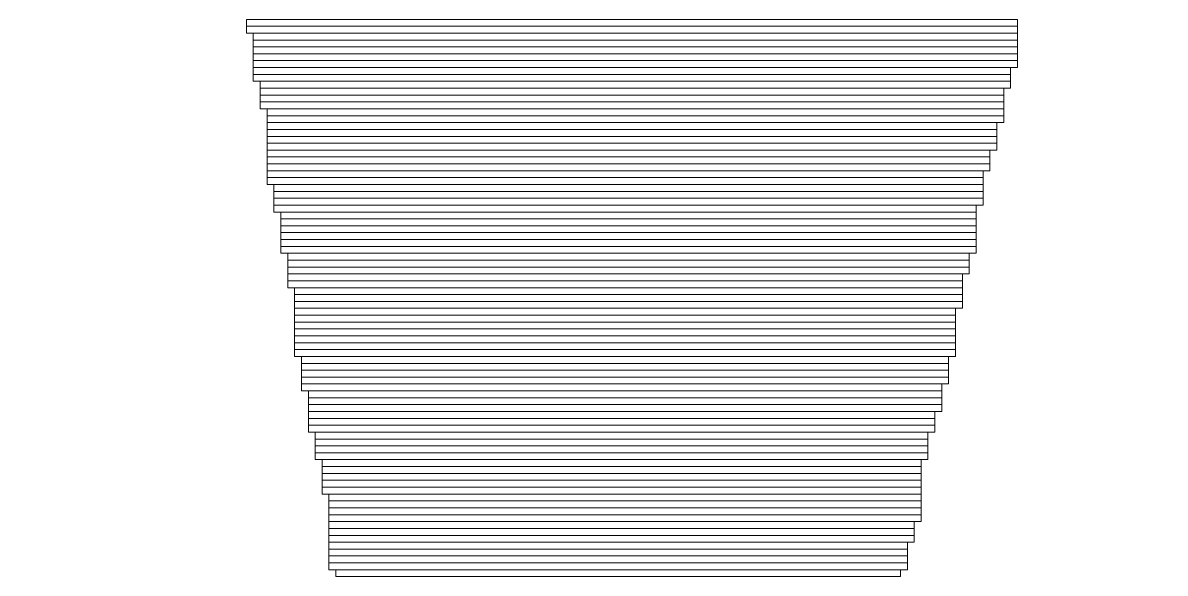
# Model space of a CAD drawing. Header units: millimetres. Extents: x -90 to 99, y -65 to 67.
# Drawn here: x 42.95 to 47.164, y -60.902 to -58.87 of the extents above; entities that cross this region are included whole.
import ezdxf

# ---------------------------------------------------------------- set-up
doc = ezdxf.new("R2010")
doc.units = ezdxf.units.MM
doc.header["$MEASUREMENT"] = 0
doc.layers.add('BG_OUTLINE', color=7, linetype='Continuous')
doc.layers.add('MA_PEN3', color=7, linetype='Continuous')

msp = doc.modelspace()

# ---------------------------------------------------------------- linework, layer by layer
at = {"layer": 'BG_OUTLINE', "color": 3, "lineweight": 9}
msp.add_open_spline([(-71.7269, -61.8795), (-71.7269, -61.8795), (-71.7343, 42.2681), (-71.7343, 42.2681), (-71.7343, 42.2681), (-71.7348, 43.0066), (-71.4419, 43.715), (-70.92, 44.2375), (-70.92, 44.2375), (-70.3982, 44.76), (-69.6866, 45.0538), (-68.9482, 45.0543), (-68.9482, 45.0543), (-68.9482, 45.0543), (75.2046, 45.0543), (75.2046, 45.0543), (75.2046, 45.0543), (76.8319, 45.0552), (78.1763, 43.7805), (78.2661, 42.1556), (78.2661, 42.1556), (78.2661, 42.1556), (78.2661, 31.2814), (78.2661, 31.2814), (78.2661, 31.2814), (78.2661, 31.2814), (72.2646, 31.2814), (72.2646, 31.2814), (72.2646, 31.2814), (72.2646, 31.2814), (72.2646, 26.9814), (72.2646, 26.9814), (72.2646, 26.9814), (72.2646, 26.9814), (78.2661, 26.9814), (78.2661, 26.9814), (78.2661, 26.9814), (78.2661, 26.9814), (78.2661, 18.6553), (78.2661, 18.6553), (78.2661, 18.6553), (78.2661, 18.6553), (72.2496, 18.6553), (72.2496, 18.6553), (72.2496, 18.6553), (72.2496, 18.6553), (72.2496, 14.3553), (72.2496, 14.3553), (72.2496, 14.3553), (72.2496, 14.3553), (78.2661, 14.3553), (78.2661, 14.3553), (78.2661, 14.3553), (78.2661, 14.3553), (78.2661, 9.255), (78.2661, 9.255), (78.2661, 9.255), (78.2661, 9.255), (72.2648, 9.255), (72.2648, 9.255), (72.2648, 9.255), (72.2648, 9.255), (72.2648, 4.955), (72.2648, 4.955), (72.2648, 4.955), (72.2648, 4.955), (78.2661, 4.955), (78.2661, 4.955), (78.2661, 4.955), (78.2661, 4.955), (78.2661, -3.3762), (78.2661, -3.3762), (78.2661, -3.3762), (78.2661, -3.3762), (72.2445, -3.3762), (72.2445, -3.3762), (72.2445, -3.3762), (72.2445, -3.3762), (72.2445, -7.6762), (72.2445, -7.6762), (72.2445, -7.6762), (72.2445, -7.6762), (78.2661, -7.6762), (78.2661, -7.6762), (78.2661, -7.6762), (78.2661, -7.6762), (78.2661, -12.7615), (78.2661, -12.7615), (78.2661, -12.7615), (78.2661, -12.7615), (72.2651, -12.7615), (72.2651, -12.7615), (72.2651, -12.7615), (72.2651, -12.7615), (72.2651, -17.0615), (72.2651, -17.0615), (72.2651, -17.0615), (72.2651, -17.0615), (78.2661, -17.0615), (78.2661, -17.0615), (78.2661, -17.0615), (78.2661, -17.0615), (78.2661, -25.4097), (78.2661, -25.4097), (78.2661, -25.4097), (78.2661, -25.4097), (72.2656, -25.4097), (72.2656, -25.4097), (72.2656, -25.4097), (72.2656, -25.4097), (72.2656, -29.7097), (72.2656, -29.7097), (72.2656, -29.7097), (72.2656, -29.7097), (78.2661, -29.7097), (78.2661, -29.7097), (78.2661, -29.7097), (78.2661, -29.7097), (78.2661, -34.793), (78.2661, -34.793), (78.2661, -34.793), (78.2661, -34.793), (72.2679, -34.793), (72.2679, -34.793), (72.2679, -34.793), (72.2679, -34.793), (72.2679, -39.0929), (72.2679, -39.0929), (72.2679, -39.0929), (72.2679, -39.0929), (78.2661, -39.0929), (78.2661, -39.0929), (78.2661, -39.0929), (78.2661, -39.0929), (78.2661, -47.4269), (78.2661, -47.4269), (78.2661, -47.4269), (78.2661, -47.4269), (72.2679, -47.4269), (72.2679, -47.4269), (72.2679, -47.4269), (72.2679, -47.4269), (72.2679, -51.7269), (72.2679, -51.7269), (72.2679, -51.7269), (72.2679, -51.7269), (78.2661, -51.7269), (78.2661, -51.7269), (78.2661, -51.7269), (78.2661, -51.7269), (78.2661, -51.8138), (78.2661, -51.8138), (78.2661, -51.8138), (78.2661, -51.8138), (78.2656, -61.8468), (78.2656, -61.8468), (78.2656, -61.8468), (78.2661, -62.6669), (77.9407, -63.4536), (77.3612, -64.0339), (77.3612, -64.0339), (76.7817, -64.6142), (75.9915, -64.9405), (75.1713, -64.941), (75.1713, -64.941), (75.1713, -64.941), (-68.6609, -64.9456), (-68.6609, -64.9456), (-68.6609, -64.9456), (-69.4735, -64.9461), (-70.2531, -64.6237), (-70.8281, -64.0495), (-70.8281, -64.0495), (-71.4031, -63.4752), (-71.7264, -62.6922), (-71.7269, -61.8795)], degree=3, knots=[0, 0, 0, 0, 0.022727, 0.022727, 0.022727, 0.022727, 0.045455, 0.045455, 0.045455, 0.045455, 0.068182, 0.068182, 0.068182, 0.068182, 0.090909, 0.090909, 0.090909, 0.090909, 0.113636, 0.113636, 0.113636, 0.113636, 0.136364, 0.136364, 0.136364, 0.136364, 0.159091, 0.159091, 0.159091, 0.159091, 0.181818, 0.181818, 0.181818, 0.181818, 0.204545, 0.204545, 0.204545, 0.204545, 0.227273, 0.227273, 0.227273, 0.227273, 0.25, 0.25, 0.25, 0.25, 0.272727, 0.272727, 0.272727, 0.272727, 0.295455, 0.295455, 0.295455, 0.295455, 0.318182, 0.318182, 0.318182, 0.318182, 0.340909, 0.340909, 0.340909, 0.340909, 0.363636, 0.363636, 0.363636, 0.363636, 0.386364, 0.386364, 0.386364, 0.386364, 0.409091, 0.409091, 0.409091, 0.409091, 0.431818, 0.431818, 0.431818, 0.431818, 0.454545, 0.454545, 0.454545, 0.454545, 0.477273, 0.477273, 0.477273, 0.477273, 0.5, 0.5, 0.5, 0.5, 0.522727, 0.522727, 0.522727, 0.522727, 0.545455, 0.545455, 0.545455, 0.545455, 0.568182, 0.568182, 0.568182, 0.568182, 0.590909, 0.590909, 0.590909, 0.590909, 0.613636, 0.613636, 0.613636, 0.613636, 0.636364, 0.636364, 0.636364, 0.636364, 0.659091, 0.659091, 0.659091, 0.659091, 0.681818, 0.681818, 0.681818, 0.681818, 0.704545, 0.704545, 0.704545, 0.704545, 0.727273, 0.727273, 0.727273, 0.727273, 0.75, 0.75, 0.75, 0.75, 0.772727, 0.772727, 0.772727, 0.772727, 0.795455, 0.795455, 0.795455, 0.795455, 0.818182, 0.818182, 0.818182, 0.818182, 0.840909, 0.840909, 0.840909, 0.840909, 0.863636, 0.863636, 0.863636, 0.863636, 0.886364, 0.886364, 0.886364, 0.886364, 0.909091, 0.909091, 0.909091, 0.909091, 0.931818, 0.931818, 0.931818, 0.931818, 0.954545, 0.954545, 0.954545, 0.954545, 0.977273, 0.977273, 0.977273, 0.977273, 1, 1, 1, 1], dxfattribs=at)
at = {"layer": 'MA_PEN3', "color": 5, "lineweight": 9}
for points in [[(43.7747, -58.8831), (43.7747, -58.8831), (43.7747, -58.8577), (43.7747, -58.8577), (43.7747, -58.8577), (43.7747, -58.8577), (46.6194, -58.8577), (46.6194, -58.8577), (46.6194, -58.8577), (46.6194, -58.8577), (46.6194, -58.8831), (46.6194, -58.8831), (46.6194, -58.8831), (46.6194, -58.8831), (43.7747, -58.8831), (43.7747, -58.8831)], [(43.7747, -58.9085), (43.7747, -58.9085), (43.7747, -58.8831), (43.7747, -58.8831), (43.7747, -58.8831), (43.7747, -58.8831), (46.6194, -58.8831), (46.6194, -58.8831), (46.6194, -58.8831), (46.6194, -58.8831), (46.6194, -58.9085), (46.6194, -58.9085), (46.6194, -58.9085), (46.6194, -58.9085), (43.7747, -58.9085), (43.7747, -58.9085)], [(43.8, -58.9339), (43.8, -58.9339), (43.8, -58.9085), (43.8, -58.9085), (43.8, -58.9085), (43.8, -58.9085), (46.6194, -58.9085), (46.6194, -58.9085), (46.6194, -58.9085), (46.6194, -58.9085), (46.6194, -58.9339), (46.6194, -58.9339), (46.6194, -58.9339), (46.6194, -58.9339), (43.8, -58.9339), (43.8, -58.9339)], [(43.8, -58.9593), (43.8, -58.9593), (43.8, -58.9339), (43.8, -58.9339), (43.8, -58.9339), (43.8, -58.9339), (46.6194, -58.9339), (46.6194, -58.9339), (46.6194, -58.9339), (46.6194, -58.9339), (46.6194, -58.9593), (46.6194, -58.9593), (46.6194, -58.9593), (46.6194, -58.9593), (43.8, -58.9593), (43.8, -58.9593)], [(43.8, -58.9847), (43.8, -58.9847), (43.8, -58.9593), (43.8, -58.9593), (43.8, -58.9593), (43.8, -58.9593), (46.6194, -58.9593), (46.6194, -58.9593), (46.6194, -58.9593), (46.6194, -58.9593), (46.6194, -58.9847), (46.6194, -58.9847), (46.6194, -58.9847), (46.6194, -58.9847), (43.8, -58.9847), (43.8, -58.9847)], [(43.8, -59.0101), (43.8, -59.0101), (43.8, -58.9847), (43.8, -58.9847), (43.8, -58.9847), (43.8, -58.9847), (46.6194, -58.9847), (46.6194, -58.9847), (46.6194, -58.9847), (46.6194, -58.9847), (46.6194, -59.0101), (46.6194, -59.0101), (46.6194, -59.0101), (46.6194, -59.0101), (43.8, -59.0101), (43.8, -59.0101)], [(43.8, -59.0355), (43.8, -59.0355), (43.8, -59.0101), (43.8, -59.0101), (43.8, -59.0101), (43.8, -59.0101), (46.6194, -59.0101), (46.6194, -59.0101), (46.6194, -59.0101), (46.6194, -59.0101), (46.6194, -59.0355), (46.6194, -59.0355), (46.6194, -59.0355), (46.6194, -59.0355), (43.8, -59.0355), (43.8, -59.0355)], [(43.8, -59.0609), (43.8, -59.0609), (43.8, -59.0355), (43.8, -59.0355), (43.8, -59.0355), (43.8, -59.0355), (46.594, -59.0355), (46.594, -59.0355), (46.594, -59.0355), (46.594, -59.0355), (46.594, -59.0609), (46.594, -59.0609), (46.594, -59.0609), (46.594, -59.0609), (43.8, -59.0609), (43.8, -59.0609)], [(43.8, -59.0863), (43.8, -59.0863), (43.8, -59.0609), (43.8, -59.0609), (43.8, -59.0609), (43.8, -59.0609), (46.594, -59.0609), (46.594, -59.0609), (46.594, -59.0609), (46.594, -59.0609), (46.594, -59.0863), (46.594, -59.0863), (46.594, -59.0863), (46.594, -59.0863), (43.8, -59.0863), (43.8, -59.0863)], [(43.8254, -59.1117), (43.8254, -59.1117), (43.8254, -59.0863), (43.8254, -59.0863), (43.8254, -59.0863), (43.8254, -59.0863), (46.594, -59.0863), (46.594, -59.0863), (46.594, -59.0863), (46.594, -59.0863), (46.594, -59.1117), (46.594, -59.1117), (46.594, -59.1117), (46.594, -59.1117), (43.8254, -59.1117), (43.8254, -59.1117)], [(43.8254, -59.1371), (43.8254, -59.1371), (43.8254, -59.1117), (43.8254, -59.1117), (43.8254, -59.1117), (43.8254, -59.1117), (46.5687, -59.1117), (46.5687, -59.1117), (46.5687, -59.1117), (46.5687, -59.1117), (46.5687, -59.1371), (46.5687, -59.1371), (46.5687, -59.1371), (46.5687, -59.1371), (43.8254, -59.1371), (43.8254, -59.1371)], [(43.8254, -59.1625), (43.8254, -59.1625), (43.8254, -59.1371), (43.8254, -59.1371), (43.8254, -59.1371), (43.8254, -59.1371), (46.5687, -59.1371), (46.5687, -59.1371), (46.5687, -59.1371), (46.5687, -59.1371), (46.5687, -59.1625), (46.5687, -59.1625), (46.5687, -59.1625), (46.5687, -59.1625), (43.8254, -59.1625), (43.8254, -59.1625)], [(43.8254, -59.1879), (43.8254, -59.1879), (43.8254, -59.1625), (43.8254, -59.1625), (43.8254, -59.1625), (43.8254, -59.1625), (46.5687, -59.1625), (46.5687, -59.1625), (46.5687, -59.1625), (46.5687, -59.1625), (46.5687, -59.1879), (46.5687, -59.1879), (46.5687, -59.1879), (46.5687, -59.1879), (43.8254, -59.1879), (43.8254, -59.1879)], [(43.8509, -59.2133), (43.8509, -59.2133), (43.8509, -59.1879), (43.8509, -59.1879), (43.8509, -59.1879), (43.8509, -59.1879), (46.5687, -59.1879), (46.5687, -59.1879), (46.5687, -59.1879), (46.5687, -59.1879), (46.5687, -59.2133), (46.5687, -59.2133), (46.5687, -59.2133), (46.5687, -59.2133), (43.8509, -59.2133), (43.8509, -59.2133)], [(43.8509, -59.2387), (43.8509, -59.2387), (43.8509, -59.2133), (43.8509, -59.2133), (43.8509, -59.2133), (43.8509, -59.2133), (46.5687, -59.2133), (46.5687, -59.2133), (46.5687, -59.2133), (46.5687, -59.2133), (46.5687, -59.2387), (46.5687, -59.2387), (46.5687, -59.2387), (46.5687, -59.2387), (43.8509, -59.2387), (43.8509, -59.2387)], [(43.8509, -59.2641), (43.8509, -59.2641), (43.8509, -59.2387), (43.8509, -59.2387), (43.8509, -59.2387), (43.8509, -59.2387), (46.5432, -59.2387), (46.5432, -59.2387), (46.5432, -59.2387), (46.5432, -59.2387), (46.5432, -59.2641), (46.5432, -59.2641), (46.5432, -59.2641), (46.5432, -59.2641), (43.8509, -59.2641), (43.8509, -59.2641)], [(43.8509, -59.2895), (43.8509, -59.2895), (43.8509, -59.2641), (43.8509, -59.2641), (43.8509, -59.2641), (43.8509, -59.2641), (46.5432, -59.2641), (46.5432, -59.2641), (46.5432, -59.2641), (46.5432, -59.2641), (46.5432, -59.2895), (46.5432, -59.2895), (46.5432, -59.2895), (46.5432, -59.2895), (43.8509, -59.2895), (43.8509, -59.2895)], [(43.8509, -59.3149), (43.8509, -59.3149), (43.8509, -59.2895), (43.8509, -59.2895), (43.8509, -59.2895), (43.8509, -59.2895), (46.5432, -59.2895), (46.5432, -59.2895), (46.5432, -59.2895), (46.5432, -59.2895), (46.5432, -59.3149), (46.5432, -59.3149), (46.5432, -59.3149), (46.5432, -59.3149), (43.8509, -59.3149), (43.8509, -59.3149)], [(43.8509, -59.3403), (43.8509, -59.3403), (43.8509, -59.3149), (43.8509, -59.3149), (43.8509, -59.3149), (43.8509, -59.3149), (46.5432, -59.3149), (46.5432, -59.3149), (46.5432, -59.3149), (46.5432, -59.3149), (46.5432, -59.3403), (46.5432, -59.3403), (46.5432, -59.3403), (46.5432, -59.3403), (43.8509, -59.3403), (43.8509, -59.3403)], [(43.8509, -59.3657), (43.8509, -59.3657), (43.8509, -59.3403), (43.8509, -59.3403), (43.8509, -59.3403), (43.8509, -59.3403), (46.5178, -59.3403), (46.5178, -59.3403), (46.5178, -59.3403), (46.5178, -59.3403), (46.5178, -59.3657), (46.5178, -59.3657), (46.5178, -59.3657), (46.5178, -59.3657), (43.8509, -59.3657), (43.8509, -59.3657)], [(43.8509, -59.3911), (43.8509, -59.3911), (43.8509, -59.3657), (43.8509, -59.3657), (43.8509, -59.3657), (43.8509, -59.3657), (46.5178, -59.3657), (46.5178, -59.3657), (46.5178, -59.3657), (46.5178, -59.3657), (46.5178, -59.3911), (46.5178, -59.3911), (46.5178, -59.3911), (46.5178, -59.3911), (43.8509, -59.3911), (43.8509, -59.3911)], [(43.8509, -59.4165), (43.8509, -59.4165), (43.8509, -59.3911), (43.8509, -59.3911), (43.8509, -59.3911), (43.8509, -59.3911), (46.5178, -59.3911), (46.5178, -59.3911), (46.5178, -59.3911), (46.5178, -59.3911), (46.5178, -59.4165), (46.5178, -59.4165), (46.5178, -59.4165), (46.5178, -59.4165), (43.8509, -59.4165), (43.8509, -59.4165)], [(43.8509, -59.4419), (43.8509, -59.4419), (43.8509, -59.4165), (43.8509, -59.4165), (43.8509, -59.4165), (43.8509, -59.4165), (46.4925, -59.4165), (46.4925, -59.4165), (46.4925, -59.4165), (46.4925, -59.4165), (46.4925, -59.4419), (46.4925, -59.4419), (46.4925, -59.4419), (46.4925, -59.4419), (43.8509, -59.4419), (43.8509, -59.4419)], [(43.8509, -59.4673), (43.8509, -59.4673), (43.8509, -59.4419), (43.8509, -59.4419), (43.8509, -59.4419), (43.8509, -59.4419), (46.4925, -59.4419), (46.4925, -59.4419), (46.4925, -59.4419), (46.4925, -59.4419), (46.4925, -59.4673), (46.4925, -59.4673), (46.4925, -59.4673), (46.4925, -59.4673), (43.8509, -59.4673), (43.8509, -59.4673)], [(43.8762, -59.4927), (43.8762, -59.4927), (43.8762, -59.4673), (43.8762, -59.4673), (43.8762, -59.4673), (43.8762, -59.4673), (46.4925, -59.4673), (46.4925, -59.4673), (46.4925, -59.4673), (46.4925, -59.4673), (46.4925, -59.4927), (46.4925, -59.4927), (46.4925, -59.4927), (46.4925, -59.4927), (43.8762, -59.4927), (43.8762, -59.4927)], [(43.8762, -59.5181), (43.8762, -59.5181), (43.8762, -59.4927), (43.8762, -59.4927), (43.8762, -59.4927), (43.8762, -59.4927), (46.4925, -59.4927), (46.4925, -59.4927), (46.4925, -59.4927), (46.4925, -59.4927), (46.4925, -59.5181), (46.4925, -59.5181), (46.4925, -59.5181), (46.4925, -59.5181), (43.8762, -59.5181), (43.8762, -59.5181)], [(43.8762, -59.5435), (43.8762, -59.5435), (43.8762, -59.5181), (43.8762, -59.5181), (43.8762, -59.5181), (43.8762, -59.5181), (46.4925, -59.5181), (46.4925, -59.5181), (46.4925, -59.5181), (46.4925, -59.5181), (46.4925, -59.5435), (46.4925, -59.5435), (46.4925, -59.5435), (46.4925, -59.5435), (43.8762, -59.5435), (43.8762, -59.5435)], [(43.8762, -59.5689), (43.8762, -59.5689), (43.8762, -59.5435), (43.8762, -59.5435), (43.8762, -59.5435), (43.8762, -59.5435), (46.467, -59.5435), (46.467, -59.5435), (46.467, -59.5435), (46.467, -59.5435), (46.467, -59.5689), (46.467, -59.5689), (46.467, -59.5689), (46.467, -59.5689), (43.8762, -59.5689), (43.8762, -59.5689)], [(43.9016, -59.5943), (43.9016, -59.5943), (43.9016, -59.5689), (43.9016, -59.5689), (43.9016, -59.5689), (43.9016, -59.5689), (46.467, -59.5689), (46.467, -59.5689), (46.467, -59.5689), (46.467, -59.5689), (46.467, -59.5943), (46.467, -59.5943), (46.467, -59.5943), (46.467, -59.5943), (43.9016, -59.5943), (43.9016, -59.5943)], [(43.9016, -59.6197), (43.9016, -59.6197), (43.9016, -59.5943), (43.9016, -59.5943), (43.9016, -59.5943), (43.9016, -59.5943), (46.467, -59.5943), (46.467, -59.5943), (46.467, -59.5943), (46.467, -59.5943), (46.467, -59.6197), (46.467, -59.6197), (46.467, -59.6197), (46.467, -59.6197), (43.9016, -59.6197), (43.9016, -59.6197)], [(43.9016, -59.6451), (43.9016, -59.6451), (43.9016, -59.6197), (43.9016, -59.6197), (43.9016, -59.6197), (43.9016, -59.6197), (46.467, -59.6197), (46.467, -59.6197), (46.467, -59.6197), (46.467, -59.6197), (46.467, -59.6451), (46.467, -59.6451), (46.467, -59.6451), (46.467, -59.6451), (43.9016, -59.6451), (43.9016, -59.6451)], [(43.9016, -59.6705), (43.9016, -59.6705), (43.9016, -59.6451), (43.9016, -59.6451), (43.9016, -59.6451), (43.9016, -59.6451), (46.467, -59.6451), (46.467, -59.6451), (46.467, -59.6451), (46.467, -59.6451), (46.467, -59.6705), (46.467, -59.6705), (46.467, -59.6705), (46.467, -59.6705), (43.9016, -59.6705), (43.9016, -59.6705)], [(43.9016, -59.6959), (43.9016, -59.6959), (43.9016, -59.6705), (43.9016, -59.6705), (43.9016, -59.6705), (43.9016, -59.6705), (46.467, -59.6705), (46.467, -59.6705), (46.467, -59.6705), (46.467, -59.6705), (46.467, -59.6959), (46.467, -59.6959), (46.467, -59.6959), (46.467, -59.6959), (43.9016, -59.6959), (43.9016, -59.6959)], [(43.9016, -59.7213), (43.9016, -59.7213), (43.9016, -59.6959), (43.9016, -59.6959), (43.9016, -59.6959), (43.9016, -59.6959), (46.467, -59.6959), (46.467, -59.6959), (46.467, -59.6959), (46.467, -59.6959), (46.467, -59.7213), (46.467, -59.7213), (46.467, -59.7213), (46.467, -59.7213), (43.9016, -59.7213), (43.9016, -59.7213)], [(43.9271, -59.7467), (43.9271, -59.7467), (43.9271, -59.7213), (43.9271, -59.7213), (43.9271, -59.7213), (43.9271, -59.7213), (46.4416, -59.7213), (46.4416, -59.7213), (46.4416, -59.7213), (46.4416, -59.7213), (46.4416, -59.7467), (46.4416, -59.7467), (46.4416, -59.7467), (46.4416, -59.7467), (43.9271, -59.7467), (43.9271, -59.7467)], [(43.9271, -59.7721), (43.9271, -59.7721), (43.9271, -59.7467), (43.9271, -59.7467), (43.9271, -59.7467), (43.9271, -59.7467), (46.4416, -59.7467), (46.4416, -59.7467), (46.4416, -59.7467), (46.4416, -59.7467), (46.4416, -59.7721), (46.4416, -59.7721), (46.4416, -59.7721), (46.4416, -59.7721), (43.9271, -59.7721), (43.9271, -59.7721)], [(43.9271, -59.7975), (43.9271, -59.7975), (43.9271, -59.7721), (43.9271, -59.7721), (43.9271, -59.7721), (43.9271, -59.7721), (46.4416, -59.7721), (46.4416, -59.7721), (46.4416, -59.7721), (46.4416, -59.7721), (46.4416, -59.7975), (46.4416, -59.7975), (46.4416, -59.7975), (46.4416, -59.7975), (43.9271, -59.7975), (43.9271, -59.7975)], [(43.9271, -59.8229), (43.9271, -59.8229), (43.9271, -59.7975), (43.9271, -59.7975), (43.9271, -59.7975), (43.9271, -59.7975), (46.4163, -59.7975), (46.4163, -59.7975), (46.4163, -59.7975), (46.4163, -59.7975), (46.4163, -59.8229), (46.4163, -59.8229), (46.4163, -59.8229), (46.4163, -59.8229), (43.9271, -59.8229), (43.9271, -59.8229)], [(43.9271, -59.8483), (43.9271, -59.8483), (43.9271, -59.8229), (43.9271, -59.8229), (43.9271, -59.8229), (43.9271, -59.8229), (46.4163, -59.8229), (46.4163, -59.8229), (46.4163, -59.8229), (46.4163, -59.8229), (46.4163, -59.8483), (46.4163, -59.8483), (46.4163, -59.8483), (46.4163, -59.8483), (43.9271, -59.8483), (43.9271, -59.8483)], [(43.9524, -59.8737), (43.9524, -59.8737), (43.9524, -59.8483), (43.9524, -59.8483), (43.9524, -59.8483), (43.9524, -59.8483), (46.4163, -59.8483), (46.4163, -59.8483), (46.4163, -59.8483), (46.4163, -59.8483), (46.4163, -59.8737), (46.4163, -59.8737), (46.4163, -59.8737), (46.4163, -59.8737), (43.9524, -59.8737), (43.9524, -59.8737)], [(43.9524, -59.8991), (43.9524, -59.8991), (43.9524, -59.8737), (43.9524, -59.8737), (43.9524, -59.8737), (43.9524, -59.8737), (46.4163, -59.8737), (46.4163, -59.8737), (46.4163, -59.8737), (46.4163, -59.8737), (46.4163, -59.8991), (46.4163, -59.8991), (46.4163, -59.8991), (46.4163, -59.8991), (43.9524, -59.8991), (43.9524, -59.8991)], [(43.9524, -59.9245), (43.9524, -59.9245), (43.9524, -59.8991), (43.9524, -59.8991), (43.9524, -59.8991), (43.9524, -59.8991), (46.4163, -59.8991), (46.4163, -59.8991), (46.4163, -59.8991), (46.4163, -59.8991), (46.4163, -59.9245), (46.4163, -59.9245), (46.4163, -59.9245), (46.4163, -59.9245), (43.9524, -59.9245), (43.9524, -59.9245)], [(43.9524, -59.9499), (43.9524, -59.9499), (43.9524, -59.9245), (43.9524, -59.9245), (43.9524, -59.9245), (43.9524, -59.9245), (46.3908, -59.9245), (46.3908, -59.9245), (46.3908, -59.9245), (46.3908, -59.9245), (46.3908, -59.9499), (46.3908, -59.9499), (46.3908, -59.9499), (46.3908, -59.9499), (43.9524, -59.9499), (43.9524, -59.9499)], [(43.9524, -59.9753), (43.9524, -59.9753), (43.9524, -59.9499), (43.9524, -59.9499), (43.9524, -59.9499), (43.9524, -59.9499), (46.3908, -59.9499), (46.3908, -59.9499), (46.3908, -59.9499), (46.3908, -59.9499), (46.3908, -59.9753), (46.3908, -59.9753), (46.3908, -59.9753), (46.3908, -59.9753), (43.9524, -59.9753), (43.9524, -59.9753)], [(43.9524, -60.0007), (43.9524, -60.0007), (43.9524, -59.9753), (43.9524, -59.9753), (43.9524, -59.9753), (43.9524, -59.9753), (46.3908, -59.9753), (46.3908, -59.9753), (46.3908, -59.9753), (46.3908, -59.9753), (46.3908, -60.0007), (46.3908, -60.0007), (46.3908, -60.0007), (46.3908, -60.0007), (43.9524, -60.0007), (43.9524, -60.0007)], [(43.9524, -60.0261), (43.9524, -60.0261), (43.9524, -60.0007), (43.9524, -60.0007), (43.9524, -60.0007), (43.9524, -60.0007), (46.3908, -60.0007), (46.3908, -60.0007), (46.3908, -60.0007), (46.3908, -60.0007), (46.3908, -60.0261), (46.3908, -60.0261), (46.3908, -60.0261), (46.3908, -60.0261), (43.9524, -60.0261), (43.9524, -60.0261)], [(43.9524, -60.0515), (43.9524, -60.0515), (43.9524, -60.0261), (43.9524, -60.0261), (43.9524, -60.0261), (43.9524, -60.0261), (46.3908, -60.0261), (46.3908, -60.0261), (46.3908, -60.0261), (46.3908, -60.0261), (46.3908, -60.0515), (46.3908, -60.0515), (46.3908, -60.0515), (46.3908, -60.0515), (43.9524, -60.0515), (43.9524, -60.0515)], [(43.9524, -60.0769), (43.9524, -60.0769), (43.9524, -60.0515), (43.9524, -60.0515), (43.9524, -60.0515), (43.9524, -60.0515), (46.3908, -60.0515), (46.3908, -60.0515), (46.3908, -60.0515), (46.3908, -60.0515), (46.3908, -60.0769), (46.3908, -60.0769), (46.3908, -60.0769), (46.3908, -60.0769), (43.9524, -60.0769), (43.9524, -60.0769)], [(43.9524, -60.1023), (43.9524, -60.1023), (43.9524, -60.0769), (43.9524, -60.0769), (43.9524, -60.0769), (43.9524, -60.0769), (46.3908, -60.0769), (46.3908, -60.0769), (46.3908, -60.0769), (46.3908, -60.0769), (46.3908, -60.1023), (46.3908, -60.1023), (46.3908, -60.1023), (46.3908, -60.1023), (43.9524, -60.1023), (43.9524, -60.1023)], [(43.9778, -60.1277), (43.9778, -60.1277), (43.9778, -60.1023), (43.9778, -60.1023), (43.9778, -60.1023), (43.9778, -60.1023), (46.3654, -60.1023), (46.3654, -60.1023), (46.3654, -60.1023), (46.3654, -60.1023), (46.3654, -60.1277), (46.3654, -60.1277), (46.3654, -60.1277), (46.3654, -60.1277), (43.9778, -60.1277), (43.9778, -60.1277)], [(43.9778, -60.1531), (43.9778, -60.1531), (43.9778, -60.1277), (43.9778, -60.1277), (43.9778, -60.1277), (43.9778, -60.1277), (46.3654, -60.1277), (46.3654, -60.1277), (46.3654, -60.1277), (46.3654, -60.1277), (46.3654, -60.1531), (46.3654, -60.1531), (46.3654, -60.1531), (46.3654, -60.1531), (43.9778, -60.1531), (43.9778, -60.1531)], [(43.9778, -60.1785), (43.9778, -60.1785), (43.9778, -60.1531), (43.9778, -60.1531), (43.9778, -60.1531), (43.9778, -60.1531), (46.3654, -60.1531), (46.3654, -60.1531), (46.3654, -60.1531), (46.3654, -60.1531), (46.3654, -60.1785), (46.3654, -60.1785), (46.3654, -60.1785), (46.3654, -60.1785), (43.9778, -60.1785), (43.9778, -60.1785)], [(43.9778, -60.2039), (43.9778, -60.2039), (43.9778, -60.1785), (43.9778, -60.1785), (43.9778, -60.1785), (43.9778, -60.1785), (46.3654, -60.1785), (46.3654, -60.1785), (46.3654, -60.1785), (46.3654, -60.1785), (46.3654, -60.2039), (46.3654, -60.2039), (46.3654, -60.2039), (46.3654, -60.2039), (43.9778, -60.2039), (43.9778, -60.2039)], [(43.9778, -60.2293), (43.9778, -60.2293), (43.9778, -60.2039), (43.9778, -60.2039), (43.9778, -60.2039), (43.9778, -60.2039), (46.3401, -60.2039), (46.3401, -60.2039), (46.3401, -60.2039), (46.3401, -60.2039), (46.3401, -60.2293), (46.3401, -60.2293), (46.3401, -60.2293), (46.3401, -60.2293), (43.9778, -60.2293), (43.9778, -60.2293)], [(44.0033, -60.2547), (44.0033, -60.2547), (44.0033, -60.2293), (44.0033, -60.2293), (44.0033, -60.2293), (44.0033, -60.2293), (46.3401, -60.2293), (46.3401, -60.2293), (46.3401, -60.2293), (46.3401, -60.2293), (46.3401, -60.2547), (46.3401, -60.2547), (46.3401, -60.2547), (46.3401, -60.2547), (44.0033, -60.2547), (44.0033, -60.2547)], [(44.0033, -60.2801), (44.0033, -60.2801), (44.0033, -60.2547), (44.0033, -60.2547), (44.0033, -60.2547), (44.0033, -60.2547), (46.3401, -60.2547), (46.3401, -60.2547), (46.3401, -60.2547), (46.3401, -60.2547), (46.3401, -60.2801), (46.3401, -60.2801), (46.3401, -60.2801), (46.3401, -60.2801), (44.0033, -60.2801), (44.0033, -60.2801)], [(44.0033, -60.3055), (44.0033, -60.3055), (44.0033, -60.2801), (44.0033, -60.2801), (44.0033, -60.2801), (44.0033, -60.2801), (46.3401, -60.2801), (46.3401, -60.2801), (46.3401, -60.2801), (46.3401, -60.2801), (46.3401, -60.3055), (46.3401, -60.3055), (46.3401, -60.3055), (46.3401, -60.3055), (44.0033, -60.3055), (44.0033, -60.3055)], [(44.0033, -60.3309), (44.0033, -60.3309), (44.0033, -60.3055), (44.0033, -60.3055), (44.0033, -60.3055), (44.0033, -60.3055), (46.3146, -60.3055), (46.3146, -60.3055), (46.3146, -60.3055), (46.3146, -60.3055), (46.3146, -60.3309), (46.3146, -60.3309), (46.3146, -60.3309), (46.3146, -60.3309), (44.0033, -60.3309), (44.0033, -60.3309)], [(44.0033, -60.3563), (44.0033, -60.3563), (44.0033, -60.3309), (44.0033, -60.3309), (44.0033, -60.3309), (44.0033, -60.3309), (46.3146, -60.3309), (46.3146, -60.3309), (46.3146, -60.3309), (46.3146, -60.3309), (46.3146, -60.3563), (46.3146, -60.3563), (46.3146, -60.3563), (46.3146, -60.3563), (44.0033, -60.3563), (44.0033, -60.3563)], [(44.0033, -60.3817), (44.0033, -60.3817), (44.0033, -60.3563), (44.0033, -60.3563), (44.0033, -60.3563), (44.0033, -60.3563), (46.3146, -60.3563), (46.3146, -60.3563), (46.3146, -60.3563), (46.3146, -60.3563), (46.3146, -60.3817), (46.3146, -60.3817), (46.3146, -60.3817), (46.3146, -60.3817), (44.0033, -60.3817), (44.0033, -60.3817)], [(44.0286, -60.4071), (44.0286, -60.4071), (44.0286, -60.3817), (44.0286, -60.3817), (44.0286, -60.3817), (44.0286, -60.3817), (46.2892, -60.3817), (46.2892, -60.3817), (46.2892, -60.3817), (46.2892, -60.3817), (46.2892, -60.4071), (46.2892, -60.4071), (46.2892, -60.4071), (46.2892, -60.4071), (44.0286, -60.4071), (44.0286, -60.4071)], [(44.0286, -60.4325), (44.0286, -60.4325), (44.0286, -60.4071), (44.0286, -60.4071), (44.0286, -60.4071), (44.0286, -60.4071), (46.2892, -60.4071), (46.2892, -60.4071), (46.2892, -60.4071), (46.2892, -60.4071), (46.2892, -60.4325), (46.2892, -60.4325), (46.2892, -60.4325), (46.2892, -60.4325), (44.0286, -60.4325), (44.0286, -60.4325)], [(44.0286, -60.4579), (44.0286, -60.4579), (44.0286, -60.4325), (44.0286, -60.4325), (44.0286, -60.4325), (44.0286, -60.4325), (46.2892, -60.4325), (46.2892, -60.4325), (46.2892, -60.4325), (46.2892, -60.4325), (46.2892, -60.4579), (46.2892, -60.4579), (46.2892, -60.4579), (46.2892, -60.4579), (44.0286, -60.4579), (44.0286, -60.4579)], [(44.0286, -60.4833), (44.0286, -60.4833), (44.0286, -60.4579), (44.0286, -60.4579), (44.0286, -60.4579), (44.0286, -60.4579), (46.2892, -60.4579), (46.2892, -60.4579), (46.2892, -60.4579), (46.2892, -60.4579), (46.2892, -60.4833), (46.2892, -60.4833), (46.2892, -60.4833), (46.2892, -60.4833), (44.0286, -60.4833), (44.0286, -60.4833)], [(44.054, -60.5087), (44.054, -60.5087), (44.054, -60.4833), (44.054, -60.4833), (44.054, -60.4833), (44.054, -60.4833), (46.2639, -60.4833), (46.2639, -60.4833), (46.2639, -60.4833), (46.2639, -60.4833), (46.2639, -60.5087), (46.2639, -60.5087), (46.2639, -60.5087), (46.2639, -60.5087), (44.054, -60.5087), (44.054, -60.5087)], [(44.054, -60.5341), (44.054, -60.5341), (44.054, -60.5087), (44.054, -60.5087), (44.054, -60.5087), (44.054, -60.5087), (46.2639, -60.5087), (46.2639, -60.5087), (46.2639, -60.5087), (46.2639, -60.5087), (46.2639, -60.5341), (46.2639, -60.5341), (46.2639, -60.5341), (46.2639, -60.5341), (44.054, -60.5341), (44.054, -60.5341)], [(44.054, -60.5595), (44.054, -60.5595), (44.054, -60.5341), (44.054, -60.5341), (44.054, -60.5341), (44.054, -60.5341), (46.2639, -60.5341), (46.2639, -60.5341), (46.2639, -60.5341), (46.2639, -60.5341), (46.2639, -60.5595), (46.2639, -60.5595), (46.2639, -60.5595), (46.2639, -60.5595), (44.054, -60.5595), (44.054, -60.5595)], [(44.054, -60.5849), (44.054, -60.5849), (44.054, -60.5595), (44.054, -60.5595), (44.054, -60.5595), (44.054, -60.5595), (46.2639, -60.5595), (46.2639, -60.5595), (46.2639, -60.5595), (46.2639, -60.5595), (46.2639, -60.5849), (46.2639, -60.5849), (46.2639, -60.5849), (46.2639, -60.5849), (44.054, -60.5849), (44.054, -60.5849)], [(44.054, -60.6103), (44.054, -60.6103), (44.054, -60.5849), (44.054, -60.5849), (44.054, -60.5849), (44.054, -60.5849), (46.2639, -60.5849), (46.2639, -60.5849), (46.2639, -60.5849), (46.2639, -60.5849), (46.2639, -60.6103), (46.2639, -60.6103), (46.2639, -60.6103), (46.2639, -60.6103), (44.054, -60.6103), (44.054, -60.6103)], [(44.0795, -60.6357), (44.0795, -60.6357), (44.0795, -60.6103), (44.0795, -60.6103), (44.0795, -60.6103), (44.0795, -60.6103), (46.2639, -60.6103), (46.2639, -60.6103), (46.2639, -60.6103), (46.2639, -60.6103), (46.2639, -60.6357), (46.2639, -60.6357), (46.2639, -60.6357), (46.2639, -60.6357), (44.0795, -60.6357), (44.0795, -60.6357)], [(44.0795, -60.6611), (44.0795, -60.6611), (44.0795, -60.6357), (44.0795, -60.6357), (44.0795, -60.6357), (44.0795, -60.6357), (46.2639, -60.6357), (46.2639, -60.6357), (46.2639, -60.6357), (46.2639, -60.6357), (46.2639, -60.6611), (46.2639, -60.6611), (46.2639, -60.6611), (46.2639, -60.6611), (44.0795, -60.6611), (44.0795, -60.6611)], [(44.0795, -60.6865), (44.0795, -60.6865), (44.0795, -60.6611), (44.0795, -60.6611), (44.0795, -60.6611), (44.0795, -60.6611), (46.2639, -60.6611), (46.2639, -60.6611), (46.2639, -60.6611), (46.2639, -60.6611), (46.2639, -60.6865), (46.2639, -60.6865), (46.2639, -60.6865), (46.2639, -60.6865), (44.0795, -60.6865), (44.0795, -60.6865)], [(44.0795, -60.7119), (44.0795, -60.7119), (44.0795, -60.6865), (44.0795, -60.6865), (44.0795, -60.6865), (44.0795, -60.6865), (46.2639, -60.6865), (46.2639, -60.6865), (46.2639, -60.6865), (46.2639, -60.6865), (46.2639, -60.7119), (46.2639, -60.7119), (46.2639, -60.7119), (46.2639, -60.7119), (44.0795, -60.7119), (44.0795, -60.7119)], [(44.0795, -60.7373), (44.0795, -60.7373), (44.0795, -60.7119), (44.0795, -60.7119), (44.0795, -60.7119), (44.0795, -60.7119), (46.2384, -60.7119), (46.2384, -60.7119), (46.2384, -60.7119), (46.2384, -60.7119), (46.2384, -60.7373), (46.2384, -60.7373), (46.2384, -60.7373), (46.2384, -60.7373), (44.0795, -60.7373), (44.0795, -60.7373)], [(44.0795, -60.7627), (44.0795, -60.7627), (44.0795, -60.7373), (44.0795, -60.7373), (44.0795, -60.7373), (44.0795, -60.7373), (46.2384, -60.7373), (46.2384, -60.7373), (46.2384, -60.7373), (46.2384, -60.7373), (46.2384, -60.7627), (46.2384, -60.7627), (46.2384, -60.7627), (46.2384, -60.7627), (44.0795, -60.7627), (44.0795, -60.7627)], [(44.0795, -60.7881), (44.0795, -60.7881), (44.0795, -60.7627), (44.0795, -60.7627), (44.0795, -60.7627), (44.0795, -60.7627), (46.2384, -60.7627), (46.2384, -60.7627), (46.2384, -60.7627), (46.2384, -60.7627), (46.2384, -60.7881), (46.2384, -60.7881), (46.2384, -60.7881), (46.2384, -60.7881), (44.0795, -60.7881), (44.0795, -60.7881)], [(44.0795, -60.8135), (44.0795, -60.8135), (44.0795, -60.7881), (44.0795, -60.7881), (44.0795, -60.7881), (44.0795, -60.7881), (46.213, -60.7881), (46.213, -60.7881), (46.213, -60.7881), (46.213, -60.7881), (46.213, -60.8135), (46.213, -60.8135), (46.213, -60.8135), (46.213, -60.8135), (44.0795, -60.8135), (44.0795, -60.8135)], [(44.0795, -60.8389), (44.0795, -60.8389), (44.0795, -60.8135), (44.0795, -60.8135), (44.0795, -60.8135), (44.0795, -60.8135), (46.213, -60.8135), (46.213, -60.8135), (46.213, -60.8135), (46.213, -60.8135), (46.213, -60.8389), (46.213, -60.8389), (46.213, -60.8389), (46.213, -60.8389), (44.0795, -60.8389), (44.0795, -60.8389)], [(44.0795, -60.8643), (44.0795, -60.8643), (44.0795, -60.8389), (44.0795, -60.8389), (44.0795, -60.8389), (44.0795, -60.8389), (46.213, -60.8389), (46.213, -60.8389), (46.213, -60.8389), (46.213, -60.8389), (46.213, -60.8643), (46.213, -60.8643), (46.213, -60.8643), (46.213, -60.8643), (44.0795, -60.8643), (44.0795, -60.8643)], [(44.0795, -60.8897), (44.0795, -60.8897), (44.0795, -60.8643), (44.0795, -60.8643), (44.0795, -60.8643), (44.0795, -60.8643), (46.213, -60.8643), (46.213, -60.8643), (46.213, -60.8643), (46.213, -60.8643), (46.213, -60.8897), (46.213, -60.8897), (46.213, -60.8897), (46.213, -60.8897), (44.0795, -60.8897), (44.0795, -60.8897)], [(44.1048, -60.9151), (44.1048, -60.9151), (44.1048, -60.8897), (44.1048, -60.8897), (44.1048, -60.8897), (44.1048, -60.8897), (46.1877, -60.8897), (46.1877, -60.8897), (46.1877, -60.8897), (46.1877, -60.8897), (46.1877, -60.9151), (46.1877, -60.9151), (46.1877, -60.9151), (46.1877, -60.9151), (44.1048, -60.9151), (44.1048, -60.9151)]]:
    msp.add_open_spline(points, degree=3, knots=[0, 0, 0, 0, 0.25, 0.25, 0.25, 0.25, 0.5, 0.5, 0.5, 0.5, 0.75, 0.75, 0.75, 0.75, 1, 1, 1, 1], dxfattribs=at)

doc.saveas('drawing.dxf')
